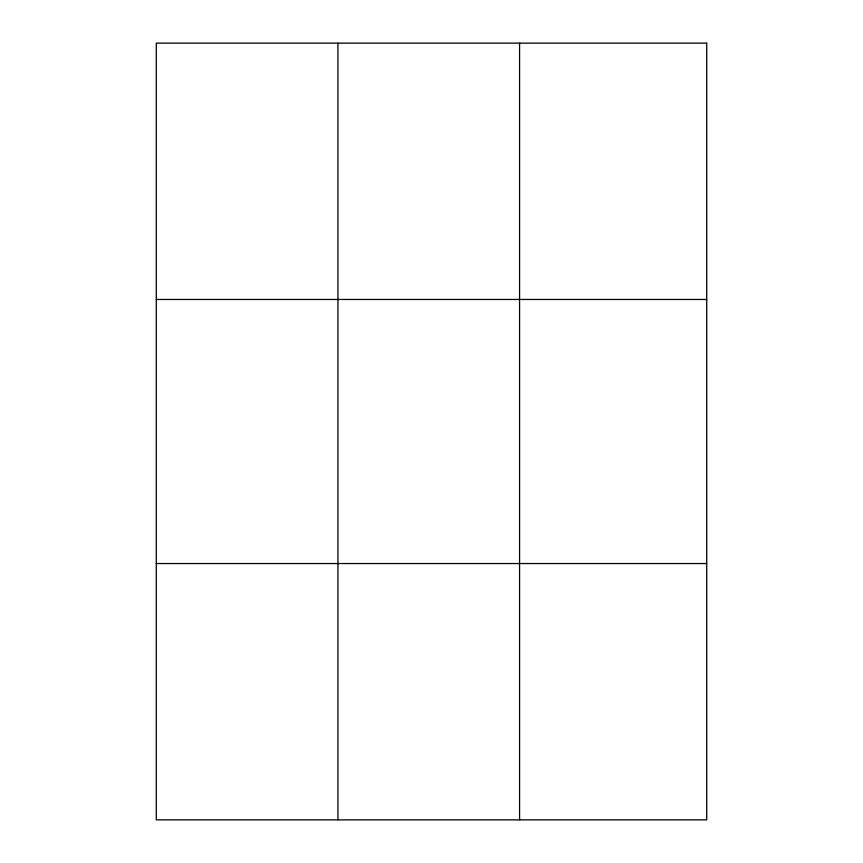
<?xml version="1.0" encoding="UTF-8"?>
<svg xmlns="http://www.w3.org/2000/svg" width="863" height="863" viewBox="0 0 863 863"><rect width="100%" height="100%" fill="white"/><g stroke="black" fill="none" stroke-linecap="round" stroke-linejoin="round"><path stroke-width="1.29" d="M337.929 819.85L337.929 43.15M519.569 819.85L519.569 43.15M156.289 299.461L706.711 299.461M156.289 563.539L706.711 563.539M706.711 43.15L706.711 819.85L156.289 819.85L156.289 43.15L706.711 43.15"/></g></svg>
